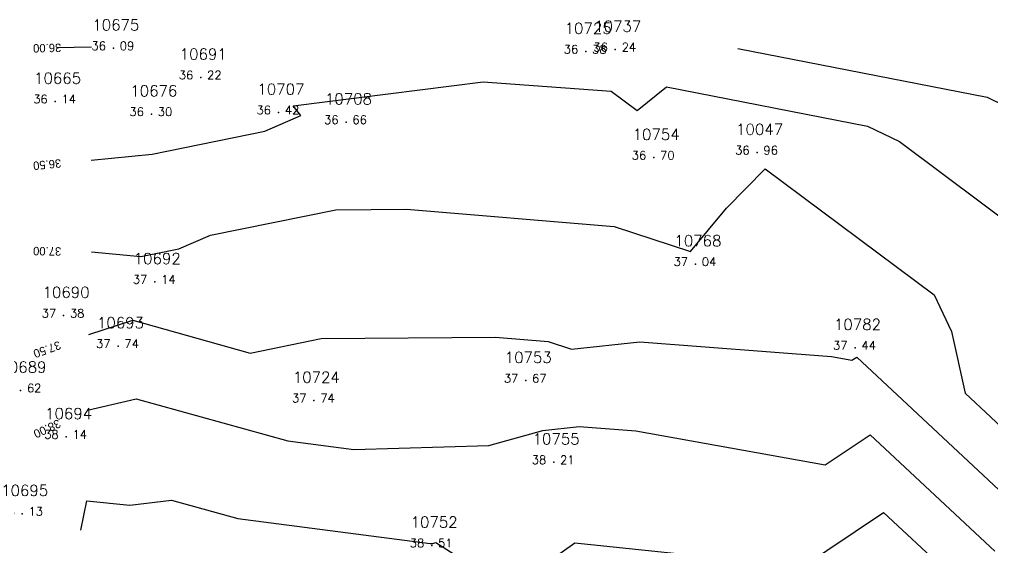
# Model space of a CAD drawing. Header units: millimetres. Extents: x 1412565 to 1412813, y 4931476 to 4931699.
# Drawn here: x 1412667.34 to 1412690.4, y 4931686.13 to 4931698.63 of the extents above; entities that cross this region are included whole.
import ezdxf
from ezdxf.enums import TextEntityAlignment as Align

# ---------------------------------------------------------------- set-up
doc = ezdxf.new("R2010")
doc.units = ezdxf.units.MM
for name, color, linetype in [('CIVIL', 50, 'Continuous'), ('CIVIL-DRAW', 80, 'Continuous'), ('CIVIL-NONAME', 130, 'Continuous'), ('CIVIL-TEXT', 240, 'Continuous'), ('CIVIL-Z', 50, 'Continuous'), ('Tcontours1', 7, 'Continuous'), ('Tcontours2', 7, 'Continuous')]:
    doc.layers.add(name, color=color, linetype=linetype)
doc.styles.add('CIVILCADMAIN', font='TXT.SHX')
doc.styles.add('MAVAT_HebTXT', font='hebtxt.shx')
doc.styles.get("Standard").update_dxf_attribs({"font": 'arial.ttf'})

# ---------------------------------------------------------------- blocks, each defined once
blk = doc.blocks.new('CIVIL-ZZ')
at = {"layer": 'CIVIL-DRAW'}
blk.add_point((0, 0), dxfattribs=at)
at = {"layer": 'CIVIL-NONAME'}
blk.add_attdef('NAME', text='', height=1.8, dxfattribs=at).set_placement((0, 2.1), align=Align.CENTER)
at = {"layer": 'CIVIL-TEXT', "flags": 8}
blk.add_attdef('TEXT', text='', height=2, dxfattribs=at).set_placement((0.2, -3.3), align=Align.CENTER)
at = {"layer": 'CIVIL-Z'}
blk.add_attdef('Z1', text='', height=1.6, dxfattribs=at).set_placement((-0.75, -0.225), align=Align.RIGHT)
blk.add_attdef('Z2', (0.75, -0.225), '', height=1.6, dxfattribs=at)

msp = doc.modelspace()

# ---------------------------------------------------------------- linework, layer by layer
at = {"layer": 'Tcontours1'}
for points, elevation in [([(1412669.05, 4931697.976), (1412668.226, 4931697.958)], 36), ([(1412684.363, 4931697.945), (1412690.269, 4931696.787), (1412691.851, 4931696.021)], 36), ([(1412669.05, 4931693.126), (1412670.22, 4931693.018), (1412670.537, 4931693.082), (1412671.12, 4931693.2), (1412671.871, 4931693.522), (1412674.841, 4931694.125), (1412676.514, 4931694.14), (1412681.433, 4931693.727), (1412683.244, 4931693.136), (1412684.09, 4931694.16), (1412685.013, 4931695.095), (1412689.011, 4931692.115), (1412689.424, 4931691.246), (1412689.746, 4931689.782), (1412692.79, 4931686.94)], 37), ([(1412668.953, 4931689.383), (1412670.112, 4931689.652), (1412673.703, 4931688.654), (1412675.262, 4931688.452), (1412678.464, 4931688.548), (1412679.743, 4931688.901), (1412680.603, 4931688.992), (1412681.947, 4931688.889), (1412686.43, 4931688.085), (1412687.498, 4931688.801), (1412690.448, 4931686.045)], 38)]:
    msp.add_lwpolyline(points, dxfattribs=dict(at, elevation=elevation))
at = {"layer": 'Tcontours2'}
for points, elevation in [([(1412669.045, 4931695.296), (1412670.489, 4931695.445), (1412673.154, 4931695.984), (1412674.013, 4931696.353), (1412673.829, 4931696.585), (1412678.326, 4931697.154), (1412681.364, 4931696.929), (1412681.974, 4931696.473), (1412682.673, 4931697.039), (1412687.431, 4931696.106), (1412688.189, 4931695.739), (1412691.137, 4931693.541)], 36.5), ([(1412668.988, 4931691.173), (1412670.028, 4931691.508), (1412672.812, 4931690.734), (1412674.489, 4931691.074), (1412678.623, 4931691.11), (1412679.871, 4931691.005), (1412680.425, 4931690.825), (1412682.039, 4931690.996), (1412686.584, 4931690.649), (1412687.064, 4931690.563), (1412687.178, 4931690.639), (1412691.619, 4931686.493)], 37.5), ([(1412668.799, 4931686.539), (1412668.941, 4931687.231), (1412669.957, 4931687.132), (1412670.942, 4931687.252), (1412672.516, 4931686.815), (1412677.074, 4931686.225), (1412677.137, 4931686.226), (1412677.206, 4931686.246), (1412678.05, 4931685.71)], 38.5), ([(1412685.796, 4931685.607), (1412687.817, 4931686.962), (1412689.277, 4931685.598)], 38.5), ([(1412679.059, 4931685.211), (1412680.504, 4931686.237), (1412684.739, 4931685.797)], 38.5)]:
    msp.add_lwpolyline(points, dxfattribs=dict(at, elevation=elevation))

# ---------------------------------------------------------------- block references
at = {"layer": 'CIVIL'}
ref = msp.add_blockref('CIVIL-ZZ', (1412669.57, 4931697.95, 36.09), dxfattribs=dict(at, xscale=0.2, yscale=0.2))
ref.add_attrib('Z2', '09', (1412669.72, 4931697.905), dxfattribs={"layer": 'CIVIL-Z', "height": 0.2, "style": 'CIVILCADMAIN'})
ref.add_attrib('Z1', '36', (1412669.05, 4931697.905), dxfattribs={"layer": 'CIVIL-Z', "height": 0.2, "style": 'CIVILCADMAIN'})
ref.add_attrib('NAME', '10675', (1412669.07, 4931698.37), dxfattribs={"layer": 'CIVIL-NONAME', "height": 0.26, "style": 'CIVILCADMAIN'})
ref = msp.add_blockref('CIVIL-ZZ', (1412680.76, 4931697.87, 36.38), dxfattribs=dict(at, xscale=0.2, yscale=0.2))
ref.add_attrib('Z2', '38', (1412680.91, 4931697.825), dxfattribs={"layer": 'CIVIL-Z', "height": 0.2, "style": 'CIVILCADMAIN'})
ref.add_attrib('Z1', '36', (1412680.24, 4931697.825), dxfattribs={"layer": 'CIVIL-Z', "height": 0.2, "style": 'CIVILCADMAIN'})
ref.add_attrib('NAME', '10725', (1412680.26, 4931698.29), dxfattribs={"layer": 'CIVIL-NONAME', "height": 0.26, "style": 'CIVILCADMAIN'})
ref = msp.add_blockref('CIVIL-ZZ', (1412681.46, 4931697.92, 36.24), dxfattribs=dict(at, xscale=0.2, yscale=0.2))
ref.add_attrib('Z2', '24', (1412681.61, 4931697.875), dxfattribs={"layer": 'CIVIL-Z', "height": 0.2, "style": 'CIVILCADMAIN'})
ref.add_attrib('Z1', '36', (1412680.94, 4931697.875), dxfattribs={"layer": 'CIVIL-Z', "height": 0.2, "style": 'CIVILCADMAIN'})
ref.add_attrib('NAME', '10737', (1412680.96, 4931698.34), dxfattribs={"layer": 'CIVIL-NONAME', "height": 0.26, "style": 'CIVILCADMAIN'})
ref = msp.add_blockref('CIVIL-ZZ', (1412671.64, 4931697.26, 36.22), dxfattribs=dict(at, xscale=0.2, yscale=0.2))
ref.add_attrib('Z2', '22', (1412671.79, 4931697.215), dxfattribs={"layer": 'CIVIL-Z', "height": 0.2, "style": 'CIVILCADMAIN'})
ref.add_attrib('Z1', '36', (1412671.12, 4931697.215), dxfattribs={"layer": 'CIVIL-Z', "height": 0.2, "style": 'CIVILCADMAIN'})
ref.add_attrib('NAME', '10691', (1412671.14, 4931697.68), dxfattribs={"layer": 'CIVIL-NONAME', "height": 0.26, "style": 'CIVILCADMAIN'})
ref = msp.add_blockref('CIVIL-ZZ', (1412668.19, 4931696.69, 36.14), dxfattribs=dict(at, xscale=0.2, yscale=0.2))
ref.add_attrib('Z2', '14', (1412668.34, 4931696.645), dxfattribs={"layer": 'CIVIL-Z', "height": 0.2, "style": 'CIVILCADMAIN'})
ref.add_attrib('Z1', '36', (1412667.67, 4931696.645), dxfattribs={"layer": 'CIVIL-Z', "height": 0.2, "style": 'CIVILCADMAIN'})
ref.add_attrib('NAME', '10665', (1412667.69, 4931697.11), dxfattribs={"layer": 'CIVIL-NONAME', "height": 0.26, "style": 'CIVILCADMAIN'})
ref = msp.add_blockref('CIVIL-ZZ', (1412670.47, 4931696.39, 36.3), dxfattribs=dict(at, xscale=0.2, yscale=0.2))
ref.add_attrib('Z2', '30', (1412670.62, 4931696.345), dxfattribs={"layer": 'CIVIL-Z', "height": 0.2, "style": 'CIVILCADMAIN'})
ref.add_attrib('Z1', '36', (1412669.95, 4931696.345), dxfattribs={"layer": 'CIVIL-Z', "height": 0.2, "style": 'CIVILCADMAIN'})
ref.add_attrib('NAME', '10676', (1412669.97, 4931696.81), dxfattribs={"layer": 'CIVIL-NONAME', "height": 0.26, "style": 'CIVILCADMAIN'})
ref = msp.add_blockref('CIVIL-ZZ', (1412673.48, 4931696.43, 36.42), dxfattribs=dict(at, xscale=0.2, yscale=0.2))
ref.add_attrib('Z2', '42', (1412673.63, 4931696.385), dxfattribs={"layer": 'CIVIL-Z', "height": 0.2, "style": 'CIVILCADMAIN'})
ref.add_attrib('Z1', '36', (1412672.96, 4931696.385), dxfattribs={"layer": 'CIVIL-Z', "height": 0.2, "style": 'CIVILCADMAIN'})
ref.add_attrib('NAME', '10707', (1412672.98, 4931696.85), dxfattribs={"layer": 'CIVIL-NONAME', "height": 0.26, "style": 'CIVILCADMAIN'})
ref = msp.add_blockref('CIVIL-ZZ', (1412675.08, 4931696.2, 36.66), dxfattribs=dict(at, xscale=0.2, yscale=0.2))
ref.add_attrib('Z2', '66', (1412675.23, 4931696.155), dxfattribs={"layer": 'CIVIL-Z', "height": 0.2, "style": 'CIVILCADMAIN'})
ref.add_attrib('Z1', '36', (1412674.56, 4931696.155), dxfattribs={"layer": 'CIVIL-Z', "height": 0.2, "style": 'CIVILCADMAIN'})
ref.add_attrib('NAME', '10708', (1412674.58, 4931696.62), dxfattribs={"layer": 'CIVIL-NONAME', "height": 0.26, "style": 'CIVILCADMAIN'})
ref = msp.add_blockref('CIVIL-ZZ', (1412684.82, 4931695.48, 36.96), dxfattribs=dict(at, xscale=0.2, yscale=0.2))
ref.add_attrib('Z2', '96', (1412684.97, 4931695.435), dxfattribs={"layer": 'CIVIL-Z', "height": 0.2, "style": 'CIVILCADMAIN'})
ref.add_attrib('Z1', '36', (1412684.3, 4931695.435), dxfattribs={"layer": 'CIVIL-Z', "height": 0.2, "style": 'CIVILCADMAIN'})
ref.add_attrib('NAME', '10047', (1412684.32, 4931695.9), dxfattribs={"layer": 'CIVIL-NONAME', "height": 0.26, "style": 'CIVILCADMAIN'})
ref = msp.add_blockref('CIVIL-ZZ', (1412682.37, 4931695.36, 36.7), dxfattribs=dict(at, xscale=0.2, yscale=0.2))
ref.add_attrib('Z2', '70', (1412682.52, 4931695.315), dxfattribs={"layer": 'CIVIL-Z', "height": 0.2, "style": 'CIVILCADMAIN'})
ref.add_attrib('Z1', '36', (1412681.85, 4931695.315), dxfattribs={"layer": 'CIVIL-Z', "height": 0.2, "style": 'CIVILCADMAIN'})
ref.add_attrib('NAME', '10754', (1412681.87, 4931695.78), dxfattribs={"layer": 'CIVIL-NONAME', "height": 0.26, "style": 'CIVILCADMAIN'})
ref = msp.add_blockref('CIVIL-ZZ', (1412683.36, 4931692.84, 37.04), dxfattribs=dict(at, xscale=0.2, yscale=0.2))
ref.add_attrib('Z2', '04', (1412683.51, 4931692.795), dxfattribs={"layer": 'CIVIL-Z', "height": 0.2, "style": 'CIVILCADMAIN'})
ref.add_attrib('Z1', '37', (1412682.84, 4931692.795), dxfattribs={"layer": 'CIVIL-Z', "height": 0.2, "style": 'CIVILCADMAIN'})
ref.add_attrib('NAME', '10768', (1412682.86, 4931693.26), dxfattribs={"layer": 'CIVIL-NONAME', "height": 0.26, "style": 'CIVILCADMAIN'})
ref = msp.add_blockref('CIVIL-ZZ', (1412670.55, 4931692.42, 37.14), dxfattribs=dict(at, xscale=0.2, yscale=0.2))
ref.add_attrib('Z2', '14', (1412670.7, 4931692.375), dxfattribs={"layer": 'CIVIL-Z', "height": 0.2, "style": 'CIVILCADMAIN'})
ref.add_attrib('Z1', '37', (1412670.03, 4931692.375), dxfattribs={"layer": 'CIVIL-Z', "height": 0.2, "style": 'CIVILCADMAIN'})
ref.add_attrib('NAME', '10692', (1412670.05, 4931692.84), dxfattribs={"layer": 'CIVIL-NONAME', "height": 0.26, "style": 'CIVILCADMAIN'})
ref = msp.add_blockref('CIVIL-ZZ', (1412668.39, 4931691.62, 37.38), dxfattribs=dict(at, xscale=0.2, yscale=0.2))
ref.add_attrib('Z2', '38', (1412668.54, 4931691.575), dxfattribs={"layer": 'CIVIL-Z', "height": 0.2, "style": 'CIVILCADMAIN'})
ref.add_attrib('Z1', '37', (1412667.87, 4931691.575), dxfattribs={"layer": 'CIVIL-Z', "height": 0.2, "style": 'CIVILCADMAIN'})
ref.add_attrib('NAME', '10690', (1412667.89, 4931692.04), dxfattribs={"layer": 'CIVIL-NONAME', "height": 0.26, "style": 'CIVILCADMAIN'})
ref = msp.add_blockref('CIVIL-ZZ', (1412669.68, 4931690.9, 37.74), dxfattribs=dict(at, xscale=0.2, yscale=0.2))
ref.add_attrib('Z2', '74', (1412669.83, 4931690.855), dxfattribs={"layer": 'CIVIL-Z', "height": 0.2, "style": 'CIVILCADMAIN'})
ref.add_attrib('Z1', '37', (1412669.16, 4931690.855), dxfattribs={"layer": 'CIVIL-Z', "height": 0.2, "style": 'CIVILCADMAIN'})
ref.add_attrib('NAME', '10693', (1412669.18, 4931691.32), dxfattribs={"layer": 'CIVIL-NONAME', "height": 0.26, "style": 'CIVILCADMAIN'})
ref = msp.add_blockref('CIVIL-ZZ', (1412687.14, 4931690.86, 37.44), dxfattribs=dict(at, xscale=0.2, yscale=0.2))
ref.add_attrib('Z2', '44', (1412687.29, 4931690.815), dxfattribs={"layer": 'CIVIL-Z', "height": 0.2, "style": 'CIVILCADMAIN'})
ref.add_attrib('Z1', '37', (1412686.62, 4931690.815), dxfattribs={"layer": 'CIVIL-Z', "height": 0.2, "style": 'CIVILCADMAIN'})
ref.add_attrib('NAME', '10782', (1412686.64, 4931691.28), dxfattribs={"layer": 'CIVIL-NONAME', "height": 0.26, "style": 'CIVILCADMAIN'})
ref = msp.add_blockref('CIVIL-ZZ', (1412679.34, 4931690.08, 37.67), dxfattribs=dict(at, xscale=0.2, yscale=0.2))
ref.add_attrib('Z2', '67', (1412679.49, 4931690.035), dxfattribs={"layer": 'CIVIL-Z', "height": 0.2, "style": 'CIVILCADMAIN'})
ref.add_attrib('Z1', '37', (1412678.82, 4931690.035), dxfattribs={"layer": 'CIVIL-Z', "height": 0.2, "style": 'CIVILCADMAIN'})
ref.add_attrib('NAME', '10753', (1412678.84, 4931690.5), dxfattribs={"layer": 'CIVIL-NONAME', "height": 0.26, "style": 'CIVILCADMAIN'})
ref = msp.add_blockref('CIVIL-ZZ', (1412667.37, 4931689.85, 37.62), dxfattribs=dict(at, xscale=0.2, yscale=0.2))
ref.add_attrib('Z2', '62', (1412667.52, 4931689.805), dxfattribs={"layer": 'CIVIL-Z', "height": 0.2, "style": 'CIVILCADMAIN'})
ref.add_attrib('Z1', '37', (1412666.85, 4931689.805), dxfattribs={"layer": 'CIVIL-Z', "height": 0.2, "style": 'CIVILCADMAIN'})
ref.add_attrib('NAME', '10689', (1412666.87, 4931690.27), dxfattribs={"layer": 'CIVIL-NONAME', "height": 0.26, "style": 'CIVILCADMAIN'})
ref = msp.add_blockref('CIVIL-ZZ', (1412674.32, 4931689.61, 37.74), dxfattribs=dict(at, xscale=0.2, yscale=0.2))
ref.add_attrib('Z2', '74', (1412674.47, 4931689.565), dxfattribs={"layer": 'CIVIL-Z', "height": 0.2, "style": 'CIVILCADMAIN'})
ref.add_attrib('Z1', '37', (1412673.8, 4931689.565), dxfattribs={"layer": 'CIVIL-Z', "height": 0.2, "style": 'CIVILCADMAIN'})
ref.add_attrib('NAME', '10724', (1412673.82, 4931690.03), dxfattribs={"layer": 'CIVIL-NONAME', "height": 0.26, "style": 'CIVILCADMAIN'})
ref = msp.add_blockref('CIVIL-ZZ', (1412668.45, 4931688.75, 38.14), dxfattribs=dict(at, xscale=0.2, yscale=0.2))
ref.add_attrib('Z2', '14', (1412668.6, 4931688.705), dxfattribs={"layer": 'CIVIL-Z', "height": 0.2, "style": 'CIVILCADMAIN'})
ref.add_attrib('Z1', '38', (1412667.93, 4931688.705), dxfattribs={"layer": 'CIVIL-Z', "height": 0.2, "style": 'CIVILCADMAIN'})
ref.add_attrib('NAME', '10694', (1412667.95, 4931689.17), dxfattribs={"layer": 'CIVIL-NONAME', "height": 0.26, "style": 'CIVILCADMAIN'})
ref = msp.add_blockref('CIVIL-ZZ', (1412680, 4931688.15, 38.21), dxfattribs=dict(at, xscale=0.2, yscale=0.2))
ref.add_attrib('Z2', '21', (1412680.15, 4931688.105), dxfattribs={"layer": 'CIVIL-Z', "height": 0.2, "style": 'CIVILCADMAIN'})
ref.add_attrib('Z1', '38', (1412679.48, 4931688.105), dxfattribs={"layer": 'CIVIL-Z', "height": 0.2, "style": 'CIVILCADMAIN'})
ref.add_attrib('NAME', '10755', (1412679.5, 4931688.57), dxfattribs={"layer": 'CIVIL-NONAME', "height": 0.26, "style": 'CIVILCADMAIN'})
ref = msp.add_blockref('CIVIL-ZZ', (1412667.41, 4931686.93, 38.13), dxfattribs=dict(at, xscale=0.2, yscale=0.2))
ref.add_attrib('Z2', '13', (1412667.56, 4931686.885), dxfattribs={"layer": 'CIVIL-Z', "height": 0.2, "style": 'CIVILCADMAIN'})
ref.add_attrib('Z1', '38', (1412666.89, 4931686.885), dxfattribs={"layer": 'CIVIL-Z', "height": 0.2, "style": 'CIVILCADMAIN'})
ref.add_attrib('NAME', '10695', (1412666.91, 4931687.35), dxfattribs={"layer": 'CIVIL-NONAME', "height": 0.26, "style": 'CIVILCADMAIN'})
ref = msp.add_blockref('CIVIL-ZZ', (1412677.11, 4931686.18, 38.51), dxfattribs=dict(at, xscale=0.2, yscale=0.2))
ref.add_attrib('Z2', '51', (1412677.26, 4931686.135), dxfattribs={"layer": 'CIVIL-Z', "height": 0.2, "style": 'CIVILCADMAIN'})
ref.add_attrib('Z1', '38', (1412676.59, 4931686.135), dxfattribs={"layer": 'CIVIL-Z', "height": 0.2, "style": 'CIVILCADMAIN'})
ref.add_attrib('NAME', '10752', (1412676.61, 4931686.6), dxfattribs={"layer": 'CIVIL-NONAME', "height": 0.26, "style": 'CIVILCADMAIN'})

# ---------------------------------------------------------------- texts
at = {"layer": 'Tcontours1', "style": 'MAVAT_HebTXT'}
for s, rotation, p in [('36.00', 181.2797, (1412668, 4931697.953, 36)), ('37.00', 179.0296, (1412668, 4931693.143, 37)), ('38.00', 204.8709, (1412668, 4931688.941, 38))]:
    msp.add_text(s, height=0.2, rotation=rotation, dxfattribs=at).set_placement(p, align=Align.MIDDLE_CENTER)
at = {"layer": 'Tcontours2', "style": 'MAVAT_HebTXT'}
for s, rotation, p in [('36.50', 185.5085, (1412668, 4931695.195, 36.5)), ('37.50', 199.7923, (1412668, 4931690.817, 37.5))]:
    msp.add_text(s, height=0.2, rotation=rotation, dxfattribs=at).set_placement(p, align=Align.MIDDLE_CENTER)

doc.saveas('drawing.dxf')
